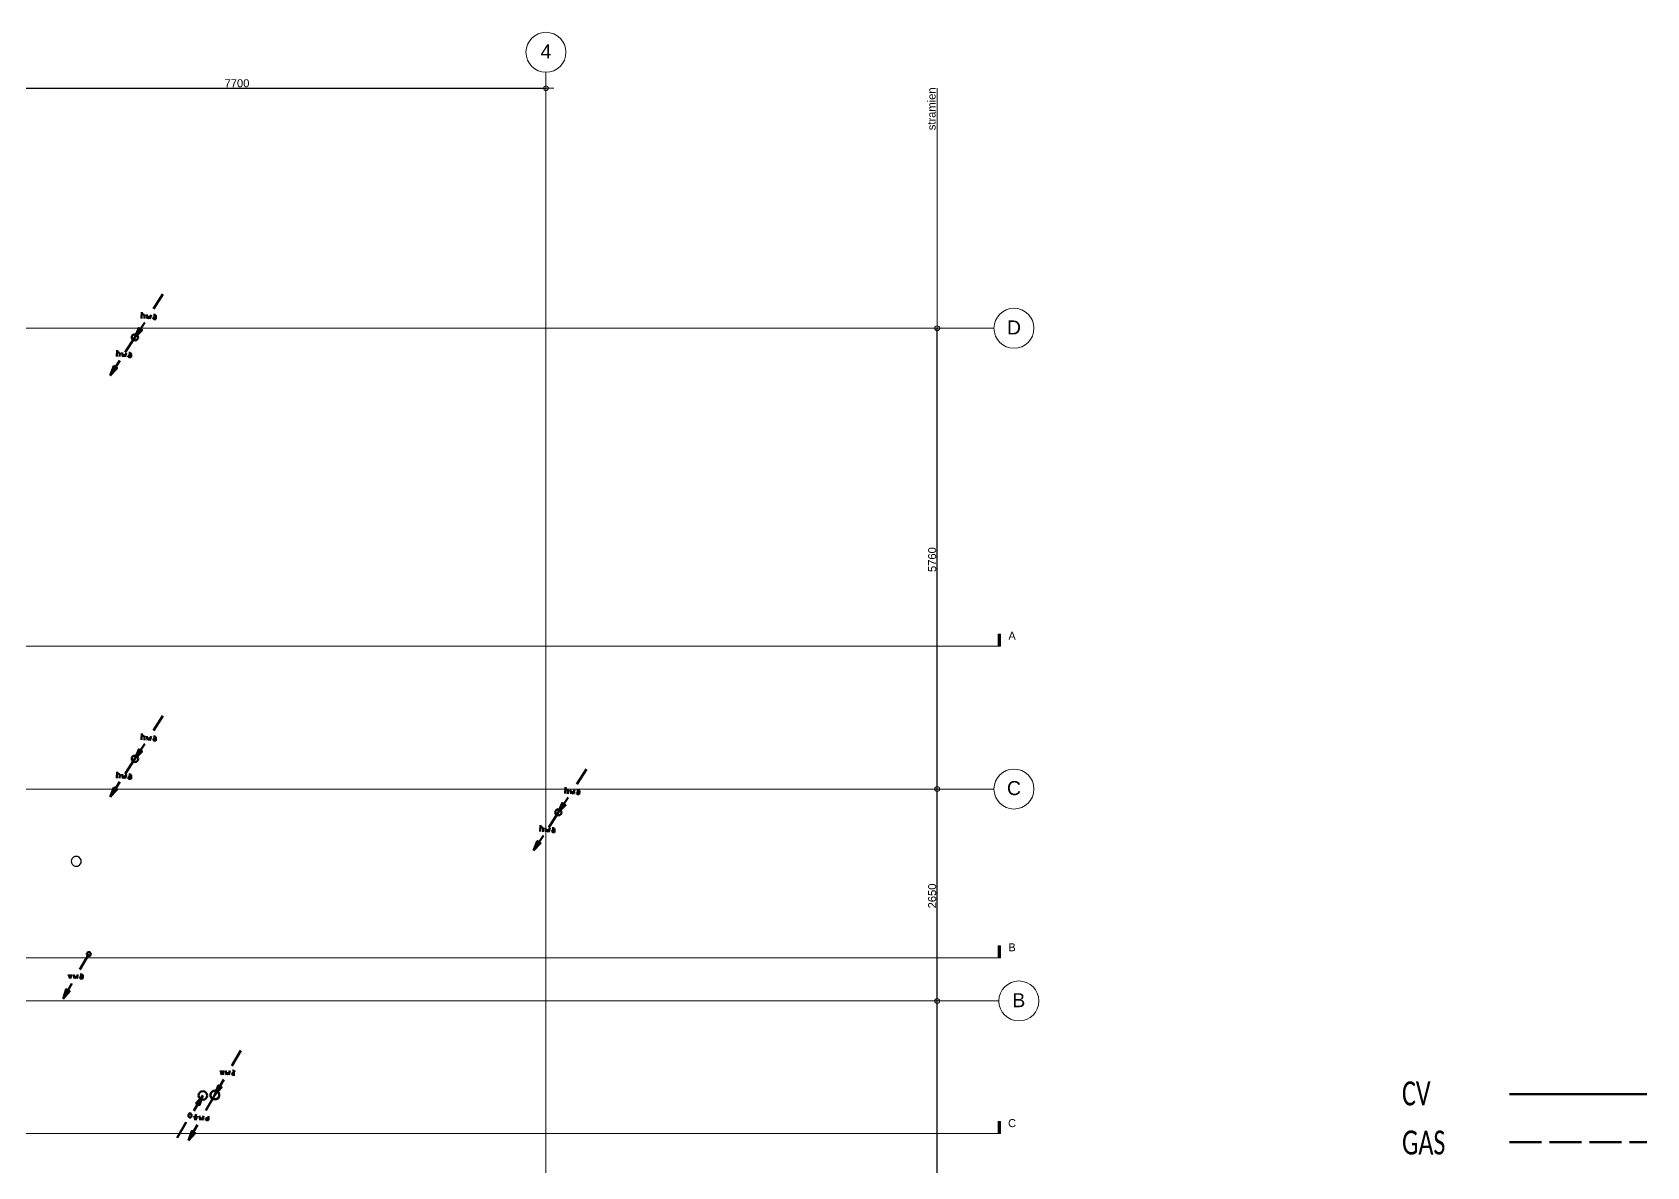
# Model space of a CAD drawing. Header units: metres. Extents: x -4.5 to 35.1, y -3.6 to 25.4.
# Drawn here: x 14.88 to 35.06, y 10.78 to 24.96 of the extents above; entities that cross this region are included whole.
import ezdxf

# ---------------------------------------------------------------- set-up
doc = ezdxf.new("R2010")
doc.units = ezdxf.units.M
doc.header["$PDMODE"] = 65
doc.linetypes.add('STRICHLINIE2_S3', pattern=[0.5, 0.4, -0.1])
for name, color, linetype, lineweight in [('Algemeen', 7, 'Continuous', 25), ('New_A Stramien', 7, 'Continuous', 13), ('Standard', 7, 'Continuous', 25)]:
    doc.layers.add(name, color=color, linetype=linetype, lineweight=lineweight)
doc.styles.add('ARIAL', font='ARIAL.TTF')
doc.styles.add('Calibri', font='CALIBRI.TTF')
doc.dimstyles.new('_DIMSTYLE_3', dxfattribs={"dimtxt": 0.1, "dimasz": 0.2, "dimexe": 0, "dimexo": 0, "dimgap": 0.05, "dimtad": 2, "dimdec": 0, "dimlfac": 1000, "dimrnd": 1, "dimdsep": 46, "dimtxsty": 'ARIAL', "dimblk1": 'ALL_ML_KREIS', "dimblk2": 'ALL_ML_KREIS', "dimsah": 1, "dimcen": 0, "dimclrd": 9, "dimclre": 9, "dimclrt": 9, "dimadec": 0, "dimazin": 0, "dimtfac": 1, "dimtdec": 0, "dimtix": 1, "dimtmove": 2, "dimatfit": 3, "dimfxl": 0, "dimtzin": 0, "dimlwd": 0, "dimlwe": 13, "dimarcsym": 0})

# ---------------------------------------------------------------- blocks, each defined once
blk = doc.blocks.new('COMPLEXOBJECT_0')
at = {"layer": 'Standard', "color": 252, "linetype": 'Continuous', "lineweight": 13, "insert": (27.15, 21.27), "char_height": 0.175, "width": 0.26487, "attachment_point": 5, "style": 'ARIAL'}
blk.add_mtext('\\W0.99;D', dxfattribs=at)
blk = doc.blocks.new('ALL_ML_KREIS')
at = {"color": 0, "linetype": 'ByBlock', "lineweight": -2}
for p, q in [((-1, 0), (0.5, 0)), ((0, -0.5), (0, 0.5))]:
    blk.add_line(p, q, dxfattribs=at)
blk.add_circle((0, 0), 0.15, dxfattribs=at)
blk = doc.blocks.new('*D7')
at = {"layer": 'DEFPOINTS', "color": 252, "linetype": 'Continuous', "lineweight": 13}
for p in [(13.6, 24.26), (13.6, 24.26), (21.3, 24.26)]:
    blk.add_point(p, dxfattribs=at)
at = {"layer": 'Standard', "color": 9, "linetype": 'Continuous', "lineweight": -2}
for p, q in [((13.6, 24.26), (13.6, 24.26)), ((21.3, 24.26), (21.3, 24.26))]:
    blk.add_line(p, q, dxfattribs=at)
at = {"layer": 'Standard', "color": 252, "linetype": 'Continuous', "lineweight": -2}
blk.add_line((13.6, 24.26), (21.3, 24.26), dxfattribs=at)
at = {"layer": 'Standard', "color": 9, "linetype": 'Continuous', "lineweight": 13, "xscale": 0.2, "yscale": 0.2, "zscale": 0.2, "rotation": 180}
blk.add_blockref('ALL_ML_KREIS', (13.6, 24.26), dxfattribs=at)
at = {"layer": 'Standard', "color": 9, "linetype": 'Continuous', "lineweight": 13, "xscale": 0.2, "yscale": 0.2, "zscale": 0.2}
blk.add_blockref('ALL_ML_KREIS', (21.3, 24.26), dxfattribs=at)
at = {"layer": 'Standard', "color": 9, "linetype": 'Continuous', "lineweight": 13, "insert": (17.438, 24.322), "char_height": 0.1, "width": 0.4, "attachment_point": 5, "style": 'ARIAL'}
blk.add_mtext('\\A1;{7700}', dxfattribs=at)
blk = doc.blocks.new('*D9')
at = {"layer": 'DEFPOINTS', "color": 252, "linetype": 'Continuous', "lineweight": 13}
for p in [(26.19, 21.26), (26.19, 15.5), (26.19, 15.5)]:
    blk.add_point(p, dxfattribs=at)
at = {"layer": 'Standard', "color": 9, "linetype": 'Continuous', "lineweight": -2}
for p, q in [((26.19, 21.26), (26.19, 21.26)), ((26.19, 15.5), (26.19, 15.5))]:
    blk.add_line(p, q, dxfattribs=at)
at = {"layer": 'Standard', "color": 252, "linetype": 'Continuous', "lineweight": -2}
blk.add_line((26.19, 15.5), (26.19, 21.26), dxfattribs=at)
at = {"layer": 'Standard', "color": 9, "linetype": 'Continuous', "lineweight": 13, "xscale": 0.2, "yscale": 0.2, "zscale": 0.2}
for p, rotation in [((26.19, 21.26), 90), ((26.19, 15.5), 270)]:
    blk.add_blockref('ALL_ML_KREIS', p, dxfattribs=dict(at, rotation=rotation))
at = {"layer": 'Standard', "color": 9, "linetype": 'Continuous', "lineweight": 13, "insert": (26.128, 18.368), "char_height": 0.1, "width": 0.4, "attachment_point": 5, "rotation": 90, "style": 'ARIAL'}
blk.add_mtext('\\A1;{5760}', dxfattribs=at)
blk = doc.blocks.new('NSY101')
at = {"color": 0, "linetype": 'ByBlock', "lineweight": -2}
blk.add_circle((0, 0), 0.05, dxfattribs=at)
blk = doc.blocks.new('*D19')
at = {"layer": 'DEFPOINTS', "color": 252, "linetype": 'Continuous', "lineweight": 13}
for p in [(26.19, 12.85), (26.19, 1), (26.19, 1)]:
    blk.add_point(p, dxfattribs=at)
at = {"layer": 'Standard', "color": 9, "linetype": 'Continuous', "lineweight": -2}
for p, q in [((26.19, 12.85), (26.19, 12.85)), ((26.19, 1), (26.19, 1))]:
    blk.add_line(p, q, dxfattribs=at)
at = {"layer": 'Standard', "color": 252, "linetype": 'Continuous', "lineweight": -2}
blk.add_line((26.19, 1), (26.19, 12.85), dxfattribs=at)
at = {"layer": 'Standard', "color": 9, "linetype": 'Continuous', "lineweight": 13, "xscale": 0.2, "yscale": 0.2, "zscale": 0.2}
for p, rotation in [((26.19, 12.85), 90), ((26.19, 1), 270)]:
    blk.add_blockref('ALL_ML_KREIS', p, dxfattribs=dict(at, rotation=rotation))
at = {"layer": 'Standard', "color": 9, "linetype": 'Continuous', "lineweight": 13, "insert": (26.128, 6.909), "char_height": 0.1, "width": 0.5, "attachment_point": 5, "rotation": 90, "style": 'ARIAL'}
blk.add_mtext('\\A1;{11850}', dxfattribs=at)
blk = doc.blocks.new('*D20')
at = {"layer": 'DEFPOINTS', "color": 252, "linetype": 'Continuous', "lineweight": 13}
for p in [(26.19, 15.5), (26.19, 12.85), (26.19, 12.85)]:
    blk.add_point(p, dxfattribs=at)
at = {"layer": 'Standard', "color": 9, "linetype": 'Continuous', "lineweight": -2}
for p, q in [((26.19, 15.5), (26.19, 15.5)), ((26.19, 12.85), (26.19, 12.85))]:
    blk.add_line(p, q, dxfattribs=at)
at = {"layer": 'Standard', "color": 252, "linetype": 'Continuous', "lineweight": -2}
blk.add_line((26.19, 12.85), (26.19, 15.5), dxfattribs=at)
at = {"layer": 'Standard', "color": 9, "linetype": 'Continuous', "lineweight": 13, "xscale": 0.2, "yscale": 0.2, "zscale": 0.2}
for p, rotation in [((26.19, 15.5), 90), ((26.19, 12.85), 270)]:
    blk.add_blockref('ALL_ML_KREIS', p, dxfattribs=dict(at, rotation=rotation))
at = {"layer": 'Standard', "color": 9, "linetype": 'Continuous', "lineweight": 13, "insert": (26.128, 14.163), "char_height": 0.1, "width": 0.4, "attachment_point": 5, "rotation": 90, "style": 'ARIAL'}
blk.add_mtext('\\A1;{2650}', dxfattribs=at)
blk = doc.blocks.new('*D21')
at = {"layer": 'DEFPOINTS', "color": 252, "linetype": 'Continuous', "lineweight": 13}
for p in [(26.19, 21.26), (26.19, 15.5), (26.19, 15.5)]:
    blk.add_point(p, dxfattribs=at)
at = {"layer": 'Standard', "color": 9, "linetype": 'Continuous', "lineweight": -2}
for p, q in [((26.19, 21.26), (26.19, 21.26)), ((26.19, 15.5), (26.19, 15.5))]:
    blk.add_line(p, q, dxfattribs=at)
at = {"layer": 'Standard', "color": 252, "linetype": 'Continuous', "lineweight": -2}
blk.add_line((26.19, 15.5), (26.19, 21.26), dxfattribs=at)
at = {"layer": 'Standard', "color": 9, "linetype": 'Continuous', "lineweight": 13, "xscale": 0.2, "yscale": 0.2, "zscale": 0.2}
for p, rotation in [((26.19, 21.26), 90), ((26.19, 15.5), 270)]:
    blk.add_blockref('ALL_ML_KREIS', p, dxfattribs=dict(at, rotation=rotation))
at = {"layer": 'Standard', "color": 9, "linetype": 'Continuous', "lineweight": 13, "insert": (26.128, 18.368), "char_height": 0.1, "width": 0.4, "attachment_point": 5, "rotation": 90, "style": 'ARIAL'}
blk.add_mtext('\\A1;{5760}', dxfattribs=at)
blk = doc.blocks.new('COMPLEXOBJECT_4')
at = {"layer": 'Standard', "color": 252, "linetype": 'Continuous', "lineweight": 13, "char_height": 0.175, "width": 0.22374, "attachment_point": 5, "style": 'ARIAL'}
for insert in [(21.3, 24.72), (21.3, -3.04)]:
    blk.add_mtext('\\W0.99;4', dxfattribs=dict(at, insert=insert))
blk = doc.blocks.new('COMPLEXOBJECT_5')
at = {"layer": 'Standard', "color": 252, "linetype": 'Continuous', "lineweight": 13, "insert": (27.15, 15.51), "char_height": 0.175, "width": 0.26487, "attachment_point": 5, "style": 'ARIAL'}
blk.add_mtext('\\W0.99;C', dxfattribs=at)
blk = doc.blocks.new('COMPLEXOBJECT_6')
at = {"layer": 'Standard', "color": 252, "linetype": 'Continuous', "lineweight": 13, "insert": (27.211, 12.86), "char_height": 0.175, "width": 0.24966, "attachment_point": 5, "style": 'ARIAL'}
blk.add_mtext('\\W0.99;B', dxfattribs=at)

msp = doc.modelspace()

# ---------------------------------------------------------------- hatches: boundary and pattern name
at = {"layer": 'Standard', "linetype": 'Continuous', "lineweight": 13}
for points in [[(26.9817, 17.284), (26.9817, 17.434), (26.9517, 17.434), (26.9517, 17.284)], [(26.9817, 17.284), (26.9817, 17.434), (26.9517, 17.434), (26.9517, 17.284)], [(26.9817, 13.3895), (26.9817, 13.5395), (26.9517, 13.5395), (26.9517, 13.3895)], [(26.9817, 11.1917), (26.9817, 11.3417), (26.9517, 11.3417), (26.9517, 11.1917)]]:
    msp.add_hatch(color=0, dxfattribs=at).paths.add_polyline_path(points)

# ---------------------------------------------------------------- linework, layer by layer
at = {"layer": 'New_A Stramien', "color": 252, "linetype": 'Continuous', "lineweight": 13}
for p, q in [((21.3, 23.4554), (21.3, 24.46)), ((21.3, -1.7955), (21.3, 23.4554)), ((21.3, -1.7955), (21.3, 23.4554)), ((-2.89, 21.26), (25.9, 21.26)), ((-2.89, 21.26), (25.9, 21.26)), ((-2.89, 21.26), (25.9, 21.26)), ((25.9, 21.26), (26.9, 21.26)), ((25.9, 21.26), (26.9, 21.26)), ((-2.89, 15.5), (25.9, 15.5)), ((-2.89, 15.5), (25.9, 15.5)), ((25.9, 15.5), (26.9, 15.5)), ((-2.8287, 12.85), (25.9613, 12.85)), ((-2.8287, 12.85), (25.9613, 12.85)), ((25.9613, 12.85), (26.9613, 12.85))]:
    msp.add_line(p, q, dxfattribs=at)
for centre, start, end in [((21.3, 24.71), 90, 270), ((21.3, 24.71), 270, 90), ((27.15, 21.26), 0, 180), ((27.15, 21.26), 0, 180), ((27.15, 21.26), 180, 0), ((27.15, 21.26), 180, 0), ((27.15, 15.5), 0, 180), ((27.15, 15.5), 180, 0), ((27.2113, 12.85), 0, 180), ((27.2113, 12.85), 180, 0)]:
    msp.add_arc(centre, 0.25, start, end, dxfattribs=at)
at = {"layer": 'Standard', "color": 252, "linetype": 'Continuous', "lineweight": 13}
for p, q in [((26.19, 21.26), (26.19, 24.26)), ((26.19, 21.26), (26.19, 24.26)), ((26.9517, 17.434), (26.9817, 17.434)), ((26.9517, 17.284), (26.9517, 17.434)), ((26.9517, 17.434), (26.9817, 17.434)), ((26.9517, 17.284), (26.9517, 17.434)), ((26.9817, 17.434), (26.9817, 17.284)), ((26.9817, 17.434), (26.9817, 17.284)), ((-4.1221, 17.284), (26.8317, 17.284)), ((-4.1221, 17.284), (26.8317, 17.284)), ((-4.1221, 17.284), (26.8317, 17.284)), ((26.9817, 17.284), (26.4717, 17.284)), ((26.9817, 17.284), (26.4717, 17.284)), ((26.9817, 17.284), (26.9517, 17.284)), ((26.9817, 17.284), (26.9517, 17.284)), ((26.9517, 13.5395), (26.9817, 13.5395)), ((26.9517, 13.3895), (26.9517, 13.5395)), ((26.9817, 13.5395), (26.9817, 13.3895)), ((-4.1221, 13.3895), (26.8317, 13.3895)), ((-4.1221, 13.3895), (26.8317, 13.3895)), ((26.9817, 13.3895), (26.4717, 13.3895)), ((26.9817, 13.3895), (26.9517, 13.3895)), ((26.9517, 11.3417), (26.9817, 11.3417)), ((26.9517, 11.1917), (26.9517, 11.3417)), ((26.9817, 11.3417), (26.9817, 11.1917)), ((-4.1221, 11.1917), (26.8317, 11.1917)), ((-4.1221, 11.1917), (26.8317, 11.1917)), ((26.9817, 11.1917), (26.4717, 11.1917)), ((26.9817, 11.1917), (26.9517, 11.1917))]:
    msp.add_line(p, q, dxfattribs=at)
at = {"layer": 'Standard', "color": 4, "linetype": 'Continuous', "lineweight": 50}
for p, q in [((16.3929, 21.5011), (16.5133, 21.6868)), ((16.2459, 21.3827), (16.25, 21.4623)), ((16.248, 21.4358), (16.2684, 21.4338)), ((16.2786, 21.4297), (16.2684, 21.4338)), ((16.2827, 21.4174), (16.2786, 21.4297)), ((16.2827, 21.4174), (16.2806, 21.3807)), ((16.3113, 21.4317), (16.3215, 21.3786)), ((16.3215, 21.3786), (16.3357, 21.4133)), ((16.3357, 21.4133), (16.348, 21.3766)), ((16.348, 21.3766), (16.3643, 21.4297)), ((16.3929, 21.397), (16.3888, 21.3888)), ((16.4031, 21.4011), (16.3929, 21.397)), ((16.3949, 21.4276), (16.4113, 21.4276)), ((16.4031, 21.4011), (16.4255, 21.3991)), ((16.4215, 21.4215), (16.4113, 21.4276)), ((16.4255, 21.4113), (16.4215, 21.4215)), ((16.4255, 21.4113), (16.4235, 21.3725)), ((16.1623, 21.146), (16.2847, 21.3338)), ((16.3888, 21.3888), (16.3929, 21.3786)), ((16.3929, 21.3786), (16.4011, 21.3746)), ((16.4235, 21.3725), (16.4011, 21.3746)), ((16.0419, 20.9603), (16.1623, 21.146)), ((16.1255, 21.1623), (16.1235, 21.146)), ((16.1235, 21.146), (16.1255, 21.1317)), ((16.1337, 21.1746), (16.1255, 21.1623)), ((16.1255, 21.1317), (16.1337, 21.1194)), ((16.148, 21.1827), (16.1337, 21.1746)), ((16.1337, 21.1194), (16.148, 21.1113)), ((16.1623, 21.1868), (16.148, 21.1827)), ((16.148, 21.1113), (16.1623, 21.1072)), ((16.1786, 21.1827), (16.1623, 21.1868)), ((16.1623, 21.1072), (16.1786, 21.1113)), ((16.1908, 21.1746), (16.1786, 21.1827)), ((16.1786, 21.1113), (16.1908, 21.1194)), ((16.199, 21.1623), (16.1908, 21.1746)), ((16.1908, 21.1194), (16.199, 21.1317)), ((16.2031, 21.146), (16.199, 21.1623)), ((16.199, 21.1317), (16.2031, 21.146)), ((15.8527, 20.6704), (15.9751, 20.8582)), ((15.9363, 20.9071), (15.9404, 20.9867)), ((15.9384, 20.9602), (15.9588, 20.9582)), ((15.969, 20.9541), (15.9588, 20.9582)), ((15.9731, 20.9418), (15.969, 20.9541)), ((15.9731, 20.9418), (15.9711, 20.9051)), ((16.0017, 20.9561), (16.0119, 20.903)), ((16.0119, 20.903), (16.0261, 20.9377)), ((16.0261, 20.9377), (16.0384, 20.901)), ((16.0384, 20.901), (16.0547, 20.9541)), ((16.0833, 20.9214), (16.0792, 20.9132)), ((16.0792, 20.9132), (16.0833, 20.903)), ((16.0935, 20.9255), (16.0833, 20.9214)), ((16.0833, 20.903), (16.0915, 20.899)), ((16.0853, 20.952), (16.1017, 20.952)), ((16.1139, 20.8969), (16.0915, 20.899)), ((16.0935, 20.9255), (16.1159, 20.9235)), ((16.1119, 20.9459), (16.1017, 20.952)), ((16.1159, 20.9357), (16.1119, 20.9459)), ((16.1159, 20.9357), (16.1139, 20.8969)), ((16.3929, 16.2311), (16.5133, 16.4168)), ((16.2459, 16.1127), (16.25, 16.1923)), ((16.248, 16.1658), (16.2684, 16.1638)), ((16.2786, 16.1597), (16.2684, 16.1638)), ((16.2827, 16.1474), (16.2786, 16.1597)), ((16.2827, 16.1474), (16.2806, 16.1107)), ((16.3113, 16.1617), (16.3215, 16.1086)), ((16.348, 16.1066), (16.3643, 16.1597)), ((16.3949, 16.1576), (16.4113, 16.1576)), ((16.4215, 16.1515), (16.4113, 16.1576)), ((16.4255, 16.1413), (16.4215, 16.1515)), ((16.1623, 15.876), (16.2847, 16.0638)), ((16.3215, 16.1086), (16.3357, 16.1433)), ((16.3357, 16.1433), (16.348, 16.1066)), ((16.3929, 16.127), (16.3888, 16.1188)), ((16.3888, 16.1188), (16.3929, 16.1086)), ((16.4031, 16.1311), (16.3929, 16.127)), ((16.3929, 16.1086), (16.4011, 16.1046)), ((16.4235, 16.1025), (16.4011, 16.1046)), ((16.4031, 16.1311), (16.4255, 16.1291)), ((16.4255, 16.1413), (16.4235, 16.1025)), ((16.0419, 15.6903), (16.1623, 15.876)), ((16.1255, 15.8923), (16.1235, 15.876)), ((16.1235, 15.876), (16.1255, 15.8617)), ((16.1337, 15.9046), (16.1255, 15.8923)), ((16.1255, 15.8617), (16.1337, 15.8494)), ((16.148, 15.9127), (16.1337, 15.9046)), ((16.1337, 15.8494), (16.148, 15.8413)), ((16.1623, 15.9168), (16.148, 15.9127)), ((16.148, 15.8413), (16.1623, 15.8372)), ((16.1786, 15.9127), (16.1623, 15.9168)), ((16.1623, 15.8372), (16.1786, 15.8413)), ((16.1908, 15.9046), (16.1786, 15.9127)), ((16.1786, 15.8413), (16.1908, 15.8494)), ((16.199, 15.8923), (16.1908, 15.9046)), ((16.1908, 15.8494), (16.199, 15.8617)), ((16.2031, 15.876), (16.199, 15.8923)), ((16.199, 15.8617), (16.2031, 15.876)), ((21.6854, 15.5611), (21.8058, 15.7469)), ((15.8527, 15.4004), (15.9751, 15.5882)), ((15.9363, 15.6371), (15.9404, 15.7167)), ((15.9384, 15.6902), (15.9588, 15.6882)), ((15.969, 15.6841), (15.9588, 15.6882)), ((15.9731, 15.6718), (15.969, 15.6841)), ((15.9731, 15.6718), (15.9711, 15.6351)), ((16.0017, 15.6861), (16.0119, 15.633)), ((16.0119, 15.633), (16.0261, 15.6677)), ((16.0261, 15.6677), (16.0384, 15.631)), ((16.0384, 15.631), (16.0547, 15.6841)), ((16.0833, 15.6514), (16.0792, 15.6432)), ((16.0792, 15.6432), (16.0833, 15.633)), ((16.0935, 15.6555), (16.0833, 15.6514)), ((16.0833, 15.633), (16.0915, 15.629)), ((16.0853, 15.682), (16.1017, 15.682)), ((16.1139, 15.6269), (16.0915, 15.629)), ((16.0935, 15.6555), (16.1159, 15.6535)), ((16.1119, 15.6759), (16.1017, 15.682)), ((16.1159, 15.6657), (16.1119, 15.6759)), ((16.1159, 15.6657), (16.1139, 15.6269)), ((21.4548, 15.206), (21.5773, 15.3938)), ((21.5385, 15.4428), (21.5426, 15.5224)), ((21.5405, 15.4958), (21.5609, 15.4938)), ((21.5711, 15.4897), (21.5609, 15.4938)), ((21.5752, 15.4775), (21.5711, 15.4897)), ((21.5752, 15.4775), (21.5732, 15.4407)), ((21.6038, 15.4917), (21.614, 15.4387)), ((21.614, 15.4387), (21.6283, 15.4734)), ((21.6283, 15.4734), (21.6405, 15.4366)), ((21.6405, 15.4366), (21.6569, 15.4897)), ((21.6854, 15.4571), (21.6813, 15.4489)), ((21.6813, 15.4489), (21.6854, 15.4387)), ((21.6956, 15.4611), (21.6854, 15.4571)), ((21.6854, 15.4387), (21.6936, 15.4346)), ((21.6875, 15.4877), (21.7038, 15.4877)), ((21.716, 15.4325), (21.6936, 15.4346)), ((21.6956, 15.4611), (21.7181, 15.4591)), ((21.714, 15.4815), (21.7038, 15.4877)), ((21.7181, 15.4714), (21.714, 15.4815)), ((21.7181, 15.4714), (21.716, 15.4325)), ((21.3344, 15.0203), (21.4548, 15.206)), ((21.4181, 15.2224), (21.416, 15.206)), ((21.416, 15.206), (21.4181, 15.1917)), ((21.4262, 15.2346), (21.4181, 15.2224)), ((21.4181, 15.1917), (21.4262, 15.1795)), ((21.4405, 15.2427), (21.4262, 15.2346)), ((21.4262, 15.1795), (21.4405, 15.1713)), ((21.4548, 15.2468), (21.4405, 15.2427)), ((21.4405, 15.1713), (21.4548, 15.1672)), ((21.4711, 15.2427), (21.4548, 15.2468)), ((21.4548, 15.1672), (21.4711, 15.1713)), ((21.4834, 15.2346), (21.4711, 15.2427)), ((21.4711, 15.1713), (21.4834, 15.1795)), ((21.4915, 15.2224), (21.4834, 15.2346)), ((21.4834, 15.1795), (21.4915, 15.1917)), ((21.4956, 15.206), (21.4915, 15.2224)), ((21.4915, 15.1917), (21.4956, 15.206)), ((21.2289, 14.9672), (21.233, 15.0468)), ((21.2309, 15.0202), (21.2513, 15.0182)), ((21.2615, 15.0141), (21.2513, 15.0182)), ((21.2656, 15.0019), (21.2615, 15.0141)), ((21.2656, 15.0019), (21.2636, 14.9651)), ((21.2942, 15.0162), (21.3044, 14.9631)), ((21.3044, 14.9631), (21.3187, 14.9978)), ((21.3187, 14.9978), (21.3309, 14.961)), ((21.3309, 14.961), (21.3473, 15.0141)), ((21.3758, 14.9815), (21.3717, 14.9733)), ((21.3717, 14.9733), (21.3758, 14.9631)), ((21.386, 14.9855), (21.3758, 14.9815)), ((21.3758, 14.9631), (21.384, 14.959)), ((21.3779, 15.0121), (21.3942, 15.0121)), ((21.4064, 14.957), (21.384, 14.959)), ((21.386, 14.9855), (21.4085, 14.9835)), ((21.4044, 15.006), (21.3942, 15.0121)), ((21.4085, 14.9958), (21.4044, 15.006)), ((21.4085, 14.9958), (21.4064, 14.957)), ((21.1452, 14.7304), (21.2677, 14.9182))]:
    msp.add_line(p, q, dxfattribs=at)
at = {"layer": 'Standard', "color": 202, "linetype": 'Continuous', "lineweight": 25}
for p, q in [((15.371, 14.6144), (15.3669, 14.596)), ((15.3669, 14.596), (15.371, 14.5776)), ((15.3791, 14.6327), (15.371, 14.6144)), ((15.371, 14.5776), (15.3791, 14.5592)), ((15.3934, 14.647), (15.3791, 14.6327)), ((15.3791, 14.5592), (15.3934, 14.545)), ((15.4098, 14.6552), (15.3934, 14.647)), ((15.3934, 14.545), (15.4098, 14.5368)), ((15.4302, 14.6572), (15.4098, 14.6552)), ((15.4098, 14.5368), (15.4302, 14.5348)), ((15.4486, 14.6552), (15.4302, 14.6572)), ((15.4302, 14.5348), (15.4486, 14.5368)), ((15.4669, 14.647), (15.4486, 14.6552)), ((15.4486, 14.5368), (15.4669, 14.545)), ((15.4791, 14.6327), (15.4669, 14.647)), ((15.4669, 14.545), (15.4791, 14.5592)), ((15.4894, 14.6144), (15.4791, 14.6327)), ((15.4791, 14.5592), (15.4894, 14.5776)), ((15.4914, 14.596), (15.4894, 14.6144)), ((15.4894, 14.5776), (15.4914, 14.596))]:
    msp.add_line(p, q, dxfattribs=at)
at = {"layer": 'Standard', "color": 32, "linetype": 'Continuous', "lineweight": 50}
for p, q in [((15.4737, 13.244), (15.5859, 13.4358)), ((15.5635, 13.4481), (15.5594, 13.4358)), ((15.5594, 13.4358), (15.5635, 13.4236)), ((15.5737, 13.4583), (15.5635, 13.4481)), ((15.5635, 13.4236), (15.5737, 13.4154)), ((15.5859, 13.4603), (15.5737, 13.4583)), ((15.5737, 13.4154), (15.5859, 13.4114)), ((15.5982, 13.4583), (15.5859, 13.4603)), ((15.5859, 13.4114), (15.5982, 13.4154)), ((15.6063, 13.4481), (15.5982, 13.4583)), ((15.5982, 13.4154), (15.6063, 13.4236)), ((15.6104, 13.4358), (15.6063, 13.4481)), ((15.6063, 13.4236), (15.6104, 13.4358)), ((15.3328, 13.1828), (15.3512, 13.1297)), ((15.3512, 13.1297), (15.3696, 13.1828)), ((15.3961, 13.1828), (15.4083, 13.1297)), ((15.4083, 13.1297), (15.4226, 13.1644)), ((15.4226, 13.1644), (15.4349, 13.1297)), ((15.4349, 13.1297), (15.4492, 13.1828)), ((15.4798, 13.1521), (15.4757, 13.1419)), ((15.4757, 13.1419), (15.4798, 13.1317)), ((15.4798, 13.1828), (15.4961, 13.1828)), ((15.49, 13.1562), (15.4798, 13.1521)), ((15.4798, 13.1317), (15.49, 13.1297)), ((15.49, 13.1562), (15.5124, 13.1562)), ((15.5124, 13.1297), (15.49, 13.1297)), ((15.5063, 13.1787), (15.4961, 13.1828)), ((15.5124, 13.1664), (15.5063, 13.1787)), ((15.5124, 13.1664), (15.5124, 13.1297)), ((15.2635, 12.8787), (15.3737, 13.0705)), ((17.3724, 12.0391), (17.4847, 12.233)), ((17.2316, 11.9799), (17.25, 11.9248)), ((17.25, 11.9248), (17.2684, 11.9799)), ((17.2645, 11.9636), (17.2645, 11.9248)), ((17.2949, 11.9799), (17.3091, 11.9248)), ((17.3091, 11.9248), (17.3214, 11.9615)), ((17.3214, 11.9615), (17.3357, 11.9248)), ((17.3357, 11.9248), (17.348, 11.9799)), ((17.3785, 11.9493), (17.3745, 11.9391)), ((17.3745, 11.9391), (17.3785, 11.9289)), ((17.3887, 11.9534), (17.3785, 11.9493)), ((17.3785, 11.9289), (17.3887, 11.9248)), ((17.3806, 11.9799), (17.3949, 11.9799)), ((17.3887, 11.9534), (17.4112, 11.9534)), ((17.4112, 11.9248), (17.3887, 11.9248)), ((17.4071, 11.9738), (17.3949, 11.9799)), ((17.4112, 11.9636), (17.4071, 11.9738)), ((16.9725, 11.7054), (16.9602, 11.6891)), ((16.9908, 11.7177), (16.9725, 11.7054)), ((17.0112, 11.7218), (16.9908, 11.7177)), ((17.0316, 11.7177), (17.0112, 11.7218)), ((17.05, 11.7054), (17.0316, 11.7177)), ((17.0622, 11.6891), (17.05, 11.7054)), ((17.1234, 11.7126), (17.1112, 11.6962)), ((17.1234, 11.7085), (17.1112, 11.6922)), ((17.1418, 11.7248), (17.1234, 11.7126)), ((17.1418, 11.7207), (17.1234, 11.7085)), ((17.1622, 11.7289), (17.1418, 11.7248)), ((17.1622, 11.7248), (17.1418, 11.7207)), ((17.1622, 11.6758), (17.2745, 11.8677)), ((17.1826, 11.7248), (17.1622, 11.7289)), ((17.1826, 11.7207), (17.1622, 11.7248)), ((17.201, 11.7126), (17.1826, 11.7248)), ((17.201, 11.7085), (17.1826, 11.7207)), ((17.2132, 11.6962), (17.201, 11.7126)), ((17.2132, 11.6922), (17.201, 11.7085)), ((17.0112, 11.6687), (16.899, 11.4748)), ((16.9602, 11.6891), (16.9561, 11.6687)), ((16.9561, 11.6687), (16.9602, 11.6462)), ((16.9602, 11.6462), (16.9725, 11.6299)), ((16.9725, 11.6299), (16.9908, 11.6177)), ((16.9908, 11.6177), (17.0112, 11.6136)), ((17.0112, 11.6136), (17.0316, 11.6177)), ((17.0316, 11.6177), (17.05, 11.6299)), ((17.05, 11.4819), (17.1622, 11.6758)), ((17.05, 11.6299), (17.0622, 11.6462)), ((17.0663, 11.6687), (17.0622, 11.6891)), ((17.0622, 11.6462), (17.0663, 11.6687)), ((17.1112, 11.6962), (17.1071, 11.6758)), ((17.1112, 11.6922), (17.1071, 11.6697)), ((17.1071, 11.6758), (17.1112, 11.6534)), ((17.1071, 11.6697), (17.1112, 11.6493)), ((17.1112, 11.6534), (17.1234, 11.637)), ((17.1112, 11.6493), (17.1234, 11.6309)), ((17.1234, 11.637), (17.1418, 11.6248)), ((17.1234, 11.6309), (17.1418, 11.6207)), ((17.1418, 11.6248), (17.1622, 11.6207)), ((17.1418, 11.6207), (17.1622, 11.6166)), ((17.1622, 11.6207), (17.1826, 11.6248)), ((17.1622, 11.6166), (17.1826, 11.6207)), ((17.1826, 11.6248), (17.201, 11.637)), ((17.1826, 11.6207), (17.201, 11.6309)), ((17.201, 11.637), (17.2132, 11.6534)), ((17.201, 11.6309), (17.2132, 11.6493)), ((17.2173, 11.6758), (17.2132, 11.6962)), ((17.2173, 11.6697), (17.2132, 11.6922)), ((17.2132, 11.6534), (17.2173, 11.6758)), ((17.2132, 11.6493), (17.2173, 11.6697)), ((16.8025, 11.3336), (16.6903, 11.1397)), ((16.8352, 11.4356), (16.8331, 11.4275)), ((16.8331, 11.4091), (16.8331, 11.4275)), ((16.8331, 11.4091), (16.8352, 11.4009)), ((16.8335, 11.1083), (16.9457, 11.3022)), ((16.8413, 11.4438), (16.8352, 11.4356)), ((16.8352, 11.4009), (16.8413, 11.3948)), ((16.8515, 11.4458), (16.8413, 11.4438)), ((16.8413, 11.3948), (16.8515, 11.3928)), ((16.8597, 11.4438), (16.8515, 11.4458)), ((16.8515, 11.3928), (16.8597, 11.3948)), ((16.8658, 11.4356), (16.8597, 11.4438)), ((16.8597, 11.3948), (16.8658, 11.4009)), ((16.8699, 11.4275), (16.8658, 11.4356)), ((16.8658, 11.4009), (16.8699, 11.4091)), ((16.8699, 11.4275), (16.8699, 11.4091)), ((16.9029, 11.4124), (16.9212, 11.3594)), ((16.9114, 11.4207), (16.9257, 11.4207)), ((16.9212, 11.3594), (16.9396, 11.4124)), ((16.9379, 11.4166), (16.9257, 11.4207)), ((16.9661, 11.4124), (16.9805, 11.3594)), ((16.9805, 11.3594), (16.9927, 11.394)), ((16.9927, 11.394), (17.007, 11.3594)), ((17.007, 11.3594), (17.0192, 11.4124)), ((17.0498, 11.3818), (17.0458, 11.3716)), ((17.0458, 11.3716), (17.0498, 11.3635)), ((17.06, 11.3859), (17.0498, 11.3818)), ((17.0498, 11.3635), (17.06, 11.3594)), ((17.06, 11.3859), (17.0825, 11.3859)), ((17.0825, 11.3594), (17.06, 11.3594)), ((17.0825, 11.3961), (17.0784, 11.4083)), ((17.0825, 11.3961), (17.0825, 11.3594))]:
    msp.add_line(p, q, dxfattribs=at)
at = {"layer": 'Standard', "color": 52, "linetype": 'Continuous', "lineweight": 50}
msp.add_line((35.0591, 11.6865), (33.3441, 11.6865), dxfattribs=at)
at = {"layer": 'Standard', "color": 30, "linetype": 'STRICHLINIE2_S3', "lineweight": 50}
msp.add_line((33.3441, 11.0865), (35.0591, 11.0865), dxfattribs=at)
at = {"layer": 'Standard', "color": 7, "linetype": 'Continuous', "lineweight": 50}
for points in [[(16.1623, 21.146), (16.2092, 21.2644), (16.2521, 21.2378), (16.1623, 21.146)], [(15.8527, 20.6704), (15.8996, 20.7888), (15.9404, 20.7622), (15.8527, 20.6704)], [(16.1623, 15.876), (16.2092, 15.9944), (16.2521, 15.9678), (16.1623, 15.876)], [(15.8527, 15.4004), (15.8996, 15.5188), (15.9404, 15.4922), (15.8527, 15.4004)], [(21.4548, 15.206), (21.5017, 15.3244), (21.5446, 15.2979), (21.4548, 15.206)], [(21.1452, 14.7304), (21.1921, 14.8488), (21.233, 14.8223), (21.1452, 14.7304)], [(15.2635, 12.8787), (15.3022, 12.997), (15.3471, 12.9725), (15.2635, 12.8787)], [(17.1622, 11.6758), (17.203, 11.7942), (17.2459, 11.7697), (17.1622, 11.6758)], [(17.0112, 11.6687), (16.9704, 11.5483), (16.9276, 11.5727), (17.0112, 11.6687)], [(16.8329, 11.1045), (16.8737, 11.2249), (16.9166, 11.1984), (16.8329, 11.1045)]]:
    msp.add_lwpolyline(points, close=True, dxfattribs=at)

# ---------------------------------------------------------------- block references
at = {"layer": 'New_A Stramien', "color": 252, "linetype": 'Continuous', "lineweight": 13, "xscale": 1e-09, "yscale": 1e-09, "zscale": 1e-09}
for p in [(21.3, 23.4554), (21.3, 23.4554), (25.9, 21.26), (25.9, 21.26), (25.9, 21.26), (25.9, 21.26), (25.9, 15.5), (25.9, 15.5), (25.9613, 12.85), (25.9613, 12.85)]:
    msp.add_blockref('NSY101', p, dxfattribs=at)
at = {"layer": 'Standard', "color": 252, "linetype": 'Continuous', "lineweight": 13}
for name in ['COMPLEXOBJECT_4', 'COMPLEXOBJECT_0', 'COMPLEXOBJECT_5', 'COMPLEXOBJECT_6']:
    msp.add_blockref(name, (0, 0), dxfattribs=at)

# ---------------------------------------------------------------- texts
at = {"layer": 'Algemeen', "color": 7, "linetype": 'Continuous', "lineweight": 25, "char_height": 0.3, "attachment_point": 4, "style": 'Calibri'}
for s, insert, width in [('{\\fCalibri|i0|b0;\\H0.300000;\\W0.694318;\\C7;CV}\\P', (32.0006, 11.6928), 0.624886), ('{\\fCalibri|i0|b0;\\H0.300000;\\W0.694318;\\C7;GAS}\\P', (32.0006, 11.079), 0.892695)]:
    msp.add_mtext(s, dxfattribs=dict(at, insert=insert, width=width))
at = {"layer": 'Standard', "color": 252, "linetype": 'Continuous', "lineweight": 13, "insert": (26.1716, 23.7352), "char_height": 0.1, "width": 0.588485, "attachment_point": 7, "rotation": 90, "style": 'ARIAL'}
msp.add_mtext('\\W1.00;stramien', dxfattribs=at)
msp.add_mtext('\\W1.00;stramien', dxfattribs=at)
at = {"layer": 'Standard', "color": 252, "linetype": 'Continuous', "lineweight": 13, "char_height": 0.1, "attachment_point": 6, "style": 'ARIAL'}
for s, insert, width in [('\\W0.99;A', (27.1724, 17.4157), 0.142664), ('\\W0.99;A', (27.1724, 17.4157), 0.142664), ('\\W0.99;B', (27.1724, 13.5211), 0.142664), ('\\W0.99;C', (27.1761, 11.3225), 0.151357)]:
    msp.add_mtext(s, dxfattribs=dict(at, insert=insert, width=width))

# ---------------------------------------------------------------- dimensions: what is measured, and where the dimension line sits
at = {"layer": 'Standard', "color": 252, "linetype": 'Continuous', "lineweight": 13}
dim = msp.add_linear_dim(base=(21.3, 24.26), p1=(13.6, 24.26), p2=(21.3, 24.26), dimstyle='_DIMSTYLE_3', override={"dimpost": '<>', "dimclrd": 9, "dimclre": 9, "dimclrt": 9, "dimlwd": 0, "dimlwe": 13}, dxfattribs=at)
dim.commit()
dim.dimension.update_dxf_attribs({"geometry": '*D7', "text_midpoint": (17.438, 24.3217), "dimtype": 160})
for base, p1, p2, picture, middle in [((26.19, 21.26), (26.19, 15.5), (26.19, 21.26), '*D9', (26.1283, 18.368)), ((26.19, 21.26), (26.19, 15.5), (26.19, 21.26), '*D21', (26.1283, 18.368)), ((26.19, 15.5), (26.19, 12.85), (26.19, 15.5), '*D20', (26.1283, 14.163)), ((26.19, 12.85), (26.19, 1), (26.19, 12.85), '*D19', (26.1283, 6.9091))]:
    dim = msp.add_linear_dim(base=base, p1=p1, p2=p2, angle=90, dimstyle='_DIMSTYLE_3', override={"dimpost": '<>', "dimclrd": 9, "dimclre": 9, "dimclrt": 9, "dimlwd": 0, "dimlwe": 13}, dxfattribs=at)
    dim.commit()
    dim.dimension.update_dxf_attribs({"geometry": picture, "text_midpoint": middle, "dimtype": 160})

doc.saveas('drawing.dxf')
